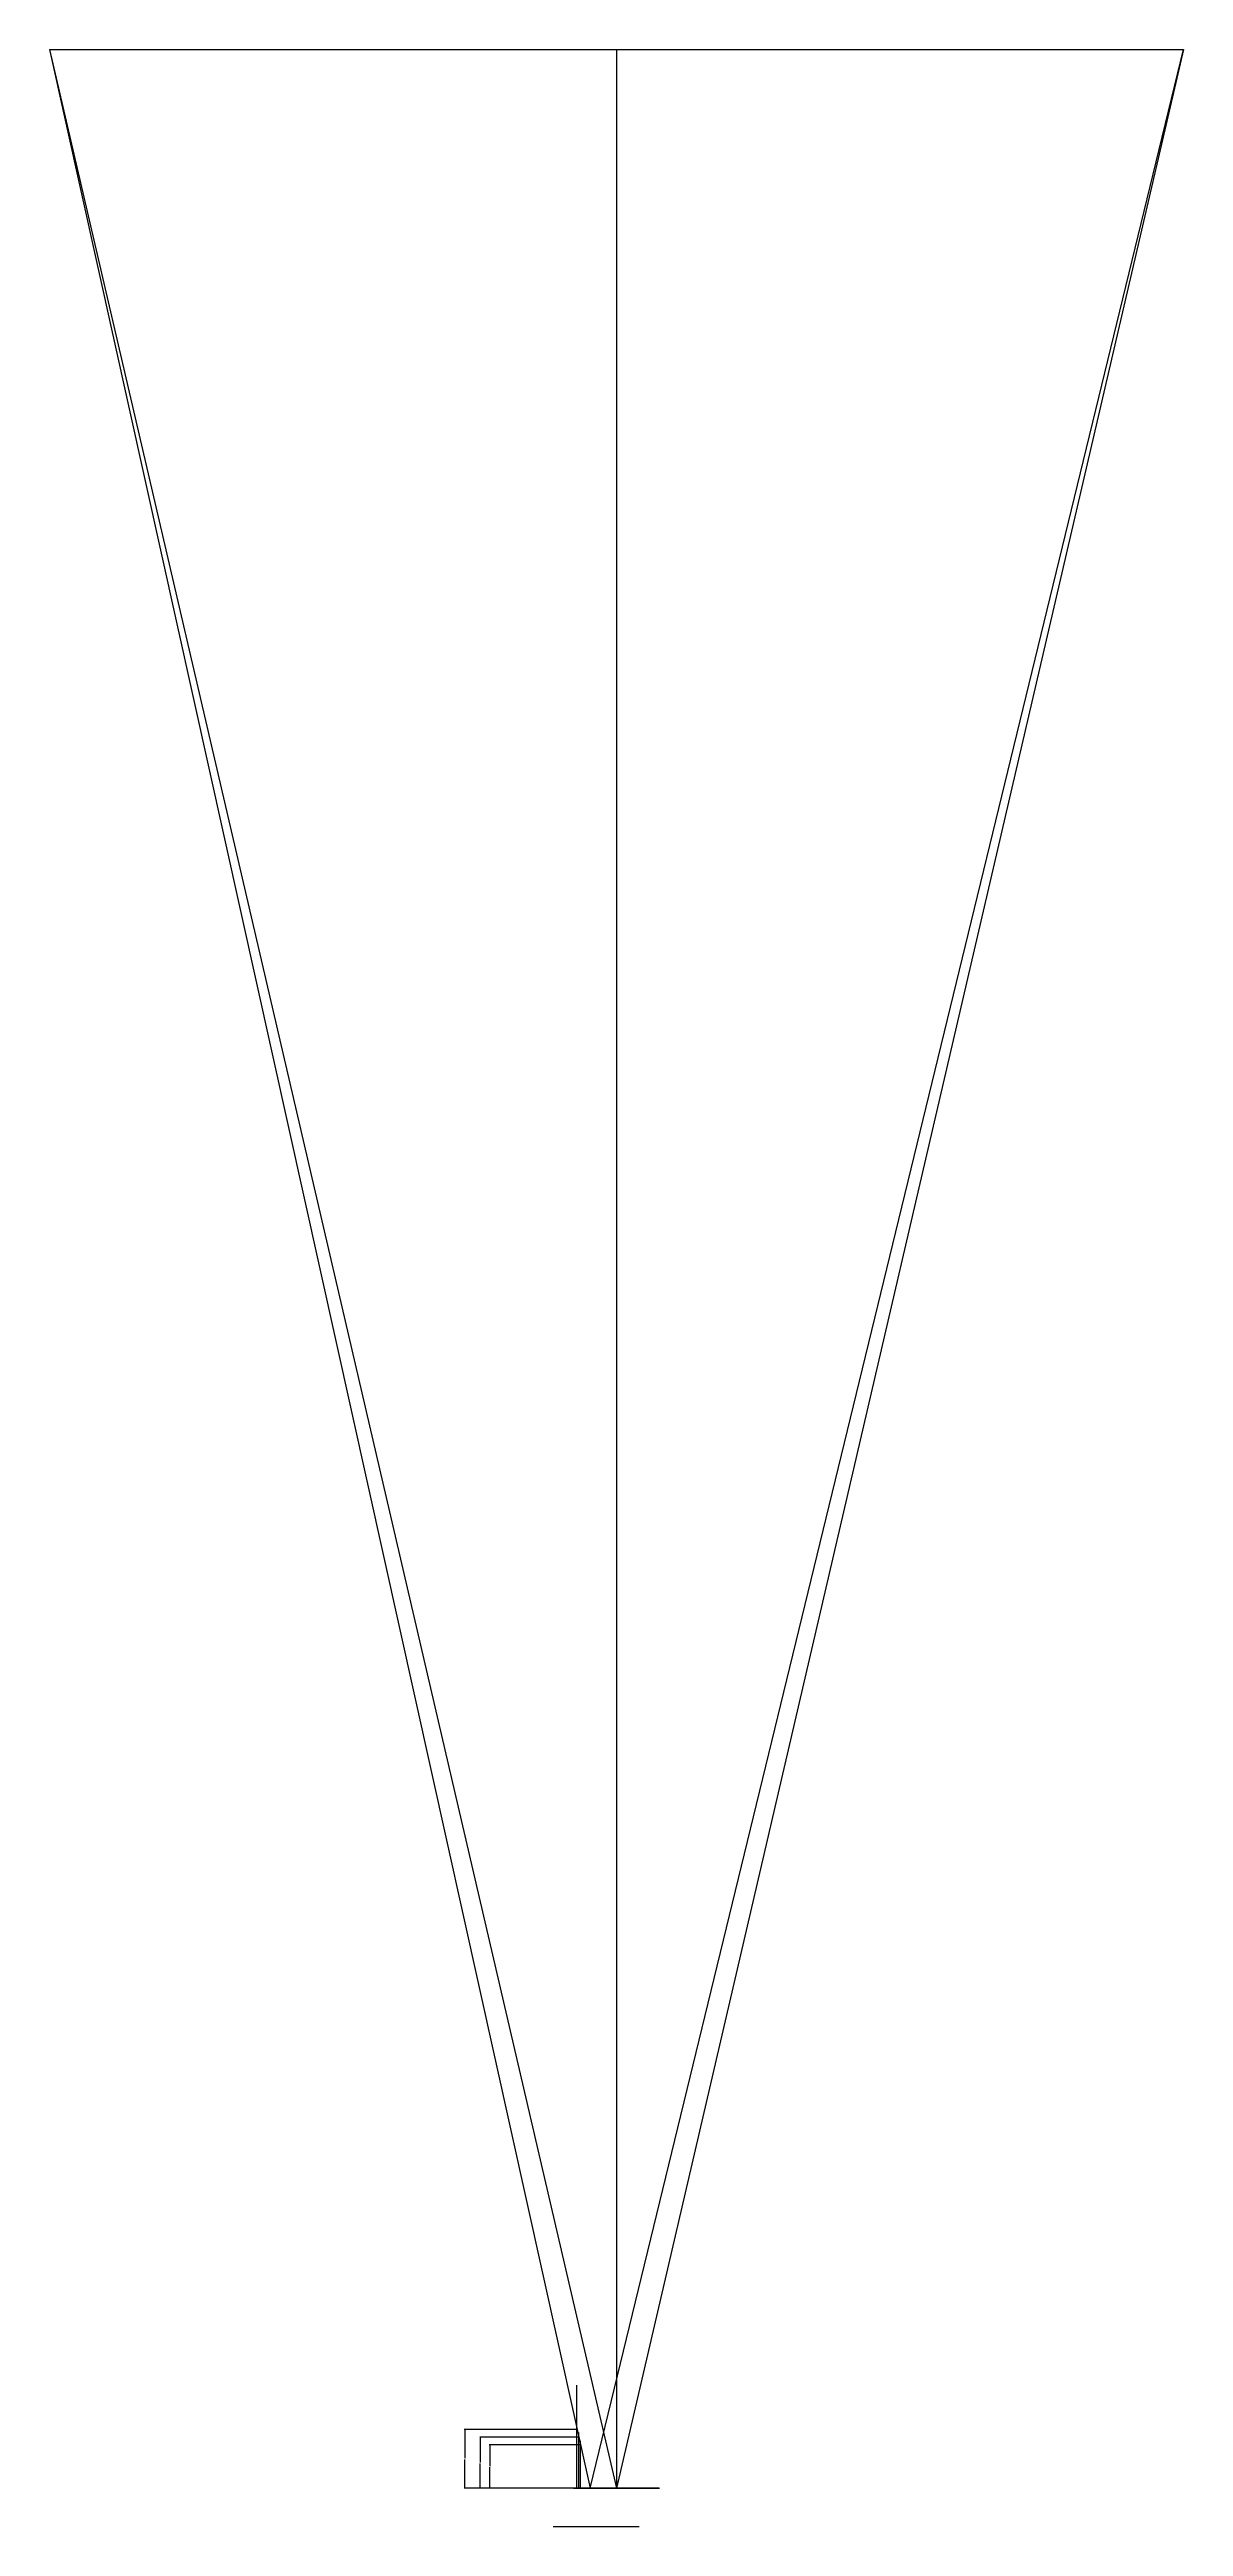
# Model space of a CAD drawing. Header units: inches. Extents: x 287 to 617, y 381 to 1102.
import ezdxf

# ---------------------------------------------------------------- set-up
doc = ezdxf.new("R2010")
doc.units = ezdxf.units.IN
doc.header["$MEASUREMENT"] = 0
doc.styles.get("Standard").update_dxf_attribs({"font": 'arial.ttf'})
doc.dimstyles.get("Standard").update_dxf_attribs({"dimtxt": 0.18, "dimasz": 0.18, "dimexe": 0.18, "dimexo": 0.0625, "dimgap": 0.09, "dimtad": 0, "dimtih": 1, "dimtoh": 1, "dimdec": 4, "dimzin": 0, "dimdsep": 46, "dimtxsty": 'Standard', "dimcen": -0.09, "dimadec": 0, "dimazin": 0, "dimtfac": 1, "dimtdec": 4, "dimtofl": 0, "dimtmove": 0, "dimatfit": 3, "dimfxl": 1, "dimtolj": 1, "dimtzin": 0, "dimarcsym": 0})

# ---------------------------------------------------------------- blocks, each defined once
blk = doc.blocks.new('*D5')
at = {"color": 0, "lineweight": -2}
for p, q in [((441.81, 404.5), (415.35, 404.5)), ((415.53, 404.32), (415.53, 398.36)), ((415.53, 392.04), (415.53, 398)), ((436.45, 391.86), (415.35, 391.86))]:
    blk.add_line(p, q, dxfattribs=at)
at = {"color": 0}
for points in [[(415.56, 404.32), (415.5, 404.32), (415.53, 404.5)], [(415.5, 392.04), (415.56, 392.04), (415.53, 391.86)]]:
    blk.add_solid(points, dxfattribs=at)
at = {"layer": 'Defpoints', "color": 0}
for p in [(441.87, 404.5), (415.53, 391.86), (436.51, 391.86)]:
    blk.add_point(p, dxfattribs=at)
at = {"color": 0, "insert": (415.53, 398.18), "char_height": 0.18, "attachment_point": 5}
blk.add_mtext('\\A1;12.6383', dxfattribs=at)
blk = doc.blocks.new('*D6')
at = {"color": 0, "lineweight": -2}
for p, q in [((441.31, 406.76), (412.56, 406.76)), ((412.74, 406.58), (412.74, 399.49)), ((412.74, 392.04), (412.74, 399.13)), ((439.81, 391.86), (412.56, 391.86))]:
    blk.add_line(p, q, dxfattribs=at)
at = {"color": 0}
for points in [[(412.77, 406.58), (412.71, 406.58), (412.74, 406.76)], [(412.71, 392.04), (412.77, 392.04), (412.74, 391.86)]]:
    blk.add_solid(points, dxfattribs=at)
at = {"layer": 'Defpoints', "color": 0}
for p in [(441.37, 406.76), (412.74, 391.86), (439.87, 391.86)]:
    blk.add_point(p, dxfattribs=at)
at = {"color": 0, "insert": (412.74, 399.31), "char_height": 0.18, "attachment_point": 5}
blk.add_mtext('\\A1;14.8951', dxfattribs=at)
blk = doc.blocks.new('*D7')
at = {"color": 0, "lineweight": -2}
for p, q in [((440.81, 409.01), (408.03, 409.01)), ((408.21, 408.83), (408.21, 400.62)), ((408.21, 392.04), (408.21, 400.25)), ((464.81, 391.86), (408.03, 391.86))]:
    blk.add_line(p, q, dxfattribs=at)
at = {"color": 0}
for points in [[(408.24, 408.83), (408.18, 408.83), (408.21, 409.01)], [(408.18, 392.04), (408.24, 392.04), (408.21, 391.86)]]:
    blk.add_solid(points, dxfattribs=at)
at = {"layer": 'Defpoints', "color": 0}
for p in [(440.87, 409.01), (408.21, 391.86), (464.87, 391.86)]:
    blk.add_point(p, dxfattribs=at)
at = {"color": 0, "insert": (408.21, 400.44), "char_height": 0.18, "attachment_point": 5}
blk.add_mtext('\\A1;17.1519', dxfattribs=at)

msp = doc.modelspace()

# ---------------------------------------------------------------- linework, layer by layer
for p, q in [((287.37218, 1101.86085), (617.37218, 1101.86085)), ((287.37218, 1101.86085), (452.37218, 391.86085)), ((287.37218, 1101.86085), (444.67218, 391.86085)), ((444.67218, 391.86085), (617.37218, 1101.86085)), ((452.37218, 1101.86085), (452.37218, 391.86085)), ((617.37218, 1101.86085), (452.37218, 391.86085)), ((440.87218, 391.86085), (440.87218, 421.85487)), ((441.37218, 391.86085), (441.37218, 408.13348)), ((441.87218, 391.86085), (441.87218, 405.67065)), ((439.87218, 391.86085), (464.87218, 391.86085)), ((440.87218, 391.86085), (464.87218, 391.86085)), ((441.37218, 391.86085), (464.87218, 391.86085)), ((441.87218, 391.86085), (464.87218, 391.86085)), ((444.67218, 391.86085), (460.07218, 391.86085)), ((433.92108, 380.75858), (458.92108, 380.75858))]:
    msp.add_line(p, q)

# ---------------------------------------------------------------- dimensions: what is measured, and where the dimension line sits
for base, p1, p2, picture, middle in [((408.21326, 391.86085), (440.87218, 409.01279), (464.87218, 391.86085), '*D7', (408.21326, 400.43682)), ((412.74461, 391.86085), (441.37218, 406.75596), (439.87218, 391.86085), '*D6', (412.74461, 399.30841)), ((415.53231, 391.86085), (441.87218, 404.49912), (436.50968, 391.86085), '*D5', (415.53231, 398.17999))]:
    dim = msp.add_linear_dim(base=base, p1=p1, p2=p2, angle=90, dimstyle='Standard')
    dim.commit()
    dim.dimension.update_dxf_attribs({"geometry": picture, "text_midpoint": middle})

doc.saveas('drawing.dxf')
